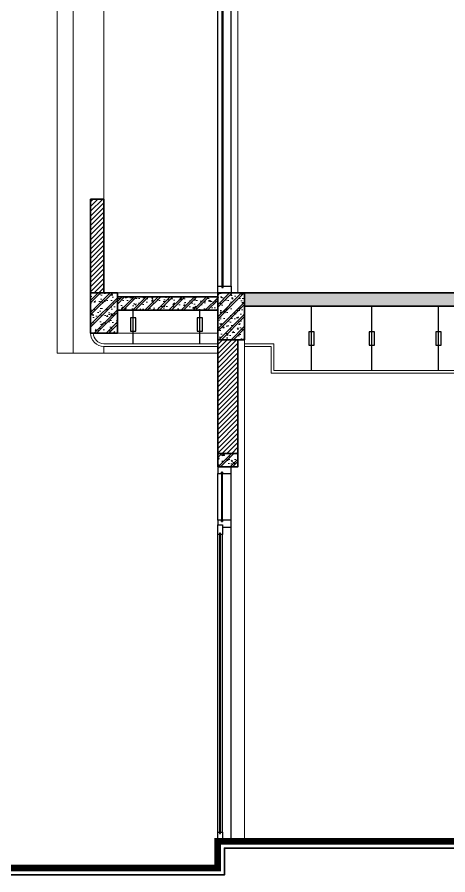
# Model space of a CAD drawing. Header units: inches. Extents: x 236662 to 497023, y -248575 to 81795.
# Drawn here: x 433076 to 436293, y -211950 to -205539 of the extents above; entities that cross this region are included whole.
import ezdxf

# ---------------------------------------------------------------- set-up
doc = ezdxf.new("R2010")
doc.units = ezdxf.units.IN
doc.header["$LTSCALE"] = 10
doc.header["$MEASUREMENT"] = 0
for name, color, linetype, lineweight in [('02. HP_BE TONG', 1, 'Continuous', 35), ('03. HP_TUONG', 2, 'Continuous', 35), ('06. HP_THAY 1', 134, 'Continuous', 15), ('06. HP_THAY 2', 147, 'Continuous', 13), ('09_HP_HATCH', 8, 'Continuous', 5)]:
    doc.layers.add(name, color=color, linetype=linetype, lineweight=lineweight)
doc.layers.add('04. HP_CUA', color=153, linetype='Continuous')
doc.layers.add('07. HP_KY HIEU', color=43, linetype='Continuous')

# ---------------------------------------------------------------- blocks, each defined once
blk = doc.blocks.new('ÁD221234RRE')
at = {"layer": '09_HP_HATCH'}
h = blk.add_hatch(dxfattribs=at)
h.set_pattern_fill('CHAU-01', color=256, scale=15, pattern_type=2)
h.set_pattern_definition([(50, (-55276.965, -37444.2), (107.58903, -9.41282), [11.25, -123.75]), (355, (-55276.97, -37444.2), (-20.8127, 112.82882), [9, -99]), (100.4514, (-55268, -37444.99), (86.7764, 103.41593), [9.56103, -105.17132]), (46.1842, (-55276.97, -37414.2), (160.08616, -24.82785), [16.875, -185.625]), (96.6356, (-55263.62, -37416.27), (140.1994, 146.11768), [14.34154, -157.75695]), (351.1842, (-55276.97, -37414.2), (140.1993, 146.1178), [13.5, -148.5]), (21, (-55261.965, -37421.7), (89.53606, -60.39283), [11.25, -123.75]), (326, (-55261.97, -37421.7), (36.4973, 108.7725), [9, -99]), (71.4514, (-55254.5, -37426.73), (126.0334, 48.37957), [9.56103, -105.17132]), (37.5, (-55276.965, -37444.2), (1.823978, 49.934078), [0, -97.8, 0, -100.5, 0, -99.375]), (7.5, (-55276.965, -37444.2), (39.46043, 59.161757), [0, -57.3, 0, -95.55, 0, -37.875]), (327.5, (-55310.415, -37444.2), (80.073365, -3.38323), [0, -37.5, 0, -117, 0, -155.25]), (317.5, (-55325.415, -37444.2), (87.477925, 15.01575), [0, -48.75, 0, -77.7, 0, -110.25]), (45, (-55276.965, -37444.2), (-45.07806, 45.07806), []), (45, (-55276.965, -37425.827), (-45.07806, 45.07806), [])])
h.paths.add_polyline_path([(0, -300), (200, -300), (200, 0), (0, 0)])
at = {"layer": '02. HP_BE TONG'}
blk.add_lwpolyline([(0, -300), (200, -300), (200, 0), (0, 0)], close=True, dxfattribs=at)
blk = doc.blocks.new('ÁDASDASDWD')
at = {"layer": '09_HP_HATCH'}
h = blk.add_hatch(dxfattribs=at)
h.set_pattern_fill('CHAU-01', color=256, scale=15, pattern_type=2)
h.set_pattern_definition([(50, (-55376.965, -37444.2), (107.58903, -9.41282), [11.25, -123.75]), (355, (-55376.97, -37444.2), (-20.8127, 112.82882), [9, -99]), (100.4514, (-55368, -37444.99), (86.7764, 103.41593), [9.56103, -105.17132]), (46.1842, (-55376.97, -37414.2), (160.08616, -24.82785), [16.875, -185.625]), (96.6356, (-55363.62, -37416.27), (140.1994, 146.11768), [14.34154, -157.75695]), (351.1842, (-55376.97, -37414.2), (140.1993, 146.1178), [13.5, -148.5]), (21, (-55361.965, -37421.7), (89.53606, -60.39283), [11.25, -123.75]), (326, (-55361.97, -37421.7), (36.4973, 108.7725), [9, -99]), (71.4514, (-55354.5, -37426.73), (126.0334, 48.37957), [9.56103, -105.17132]), (37.5, (-55376.965, -37444.2), (1.823978, 49.934078), [0, -97.8, 0, -100.5, 0, -99.375]), (7.5, (-55376.965, -37444.2), (39.46043, 59.161757), [0, -57.3, 0, -95.55, 0, -37.875]), (327.5, (-55410.415, -37444.2), (80.073365, -3.38323), [0, -37.5, 0, -117, 0, -155.25]), (317.5, (-55425.415, -37444.2), (87.477925, 15.01575), [0, -48.75, 0, -77.7, 0, -110.25]), (45, (-55376.965, -37444.2), (-45.07806, 45.07806), []), (45, (-55376.965, -37425.827), (-45.07806, 45.07806), [])])
h.paths.add_polyline_path([(-100, -350), (100, -350), (100, 0), (-100, 0)])
at = {"layer": '02. HP_BE TONG'}
blk.add_lwpolyline([(-100, -350), (100, -350), (100, 0), (-100, 0)], close=True, dxfattribs=at)
blk = doc.blocks.new('*U174')
for p, q in [((0, 2400), (0, 2750)), ((100, 2400), (100, 2750)), ((0, 0), (0, 2350)), ((65, 70), (65, 2295)), ((100, 70), (100, 2295))]:
    blk.add_line(p, q)
for points in [[(100, 2800), (100, 2750), (73, 2750), (73, 2760), (65, 2760), (65, 2750), (0, 2750), (0, 2800)], [(65, 2400), (65, 2390), (73, 2390), (73, 2400), (100, 2400), (100, 2365), (65, 2365), (65, 2350), (0, 2350), (0, 2400)], [(65, 2365), (65, 2295), (78.5, 2295), (78.5, 2305), (86.5, 2305), (86.5, 2295), (100, 2295), (100, 2365)], [(78.5, 60), (78.5, 70), (65, 70), (65, 0), (100, 0), (100, 70), (86.5, 70), (86.5, 60)]]:
    blk.add_lwpolyline(points, close=True)
at = {"color": 8}
for points in [[(73, 2390), (65, 2390), (65, 2760), (73, 2760)], [(86.5, 60), (78.5, 60), (78.5, 2305), (86.5, 2305)]]:
    blk.add_lwpolyline(points, close=True, dxfattribs=at)
blk = doc.blocks.new('*U308')
for p, q in [((0, 50), (0, 2150)), ((100, 50), (100, 2150))]:
    blk.add_line(p, q)
for points in [[(0, 2150), (60, 2150), (60, 2160), (70, 2160), (70, 2150), (100, 2150), (100, 2200), (0, 2200)], [(0, 0), (100, 0), (100, 50), (70, 50), (70, 40), (60, 40), (60, 50), (0, 50)]]:
    blk.add_lwpolyline(points, close=True)
at = {"color": 8}
blk.add_lwpolyline([(70, 40), (60, 40), (60, 2160), (70, 2160)], close=True, dxfattribs=at)

msp = doc.modelspace()

# ---------------------------------------------------------------- hatches: boundary and pattern name
at = {"layer": '09_HP_HATCH'}
h = msp.add_hatch(dxfattribs=at)
h.set_pattern_fill('ANSI31', color=8, scale=200)
h.set_pattern_definition([(45, (449574.258, -211899.537), (-17.67767, 17.67767), [])])
h.paths.add_polyline_path([(434724.3, -207949.5), (434574.3, -207949.5), (434574.3, -208799.5), (434724.3, -208799.5)])
h.paths.add_polyline_path([(433724.3, -206899.5), (433624.3, -206899.5), (433624.3, -207599.5), (433724.3, -207599.5)])
h = msp.add_hatch(dxfattribs=at)
h.set_pattern_fill('CHAU-01', color=256, scale=15, pattern_type=2)
h.set_pattern_definition([(50, (292187.775, -286570.59), (107.589027, -9.41282), [11.25, -123.75]), (355, (292187.78, -286570.59), (-20.8127, 112.82882), [9, -99]), (100.4514, (292196.74, -286571.37), (86.77641, 103.41593), [9.56103, -105.17132]), (46.1842, (292187.78, -286540.59), (160.08616, -24.82785), [16.875, -185.625]), (96.6356, (292201.12, -286542.66), (140.1994, 146.11768), [14.34154, -157.75695]), (351.1842, (292187.78, -286540.59), (140.1993, 146.11779), [13.5, -148.5]), (21, (292202.775, -286548.09), (89.53606, -60.392834), [11.25, -123.75]), (326, (292202.78, -286548.09), (36.4973, 108.77251), [9, -99]), (71.4514, (292210.24, -286553.12), (126.033394, 48.379575), [9.56103, -105.17132]), (37.5, (292187.775, -286570.586), (1.823978, 49.934078), [0, -97.8, 0, -100.5, 0, -99.375]), (7.5, (292187.775, -286570.586), (39.46043, 59.161757), [0, -57.3, 0, -95.55, 0, -37.875]), (327.5, (292154.325, -286570.586), (80.073365, -3.383231), [0, -37.5, 0, -117, 0, -155.25]), (317.5, (292139.325, -286570.586), (87.477925, 15.015747), [0, -48.75, 0, -77.7, 0, -110.25]), (45, (292187.775, -286570.586), (-45.078057, 45.078057), []), (45, (292187.775, -286552.21), (-45.078057, 45.078057), [])])
h.paths.add_polyline_path([(433824.3, -207629.5), (433824.3, -207729.5), (434574.3, -207729.5), (434574.3, -207629.5)])
h = msp.add_hatch(dxfattribs=at)
h.set_pattern_fill('CHAU-01', color=256, scale=15, pattern_type=2)
h.set_pattern_definition([(50, (297587.775, -286540.59), (107.589027, -9.41282), [11.25, -123.75]), (355, (297587.78, -286540.59), (-20.8127, 112.82882), [9, -99]), (100.4514, (297596.74, -286541.37), (86.77641, 103.41593), [9.56103, -105.17132]), (46.1842, (297587.78, -286510.59), (160.08616, -24.82785), [16.875, -185.625]), (96.6356, (297601.12, -286512.66), (140.1994, 146.11768), [14.34154, -157.75695]), (351.1842, (297587.78, -286510.59), (140.1993, 146.11779), [13.5, -148.5]), (21, (297602.775, -286518.09), (89.53606, -60.392834), [11.25, -123.75]), (326, (297602.78, -286518.09), (36.4973, 108.77251), [9, -99]), (71.4514, (297610.24, -286523.12), (126.033394, 48.379575), [9.56103, -105.17132]), (37.5, (297587.775, -286540.586), (1.823978, 49.934078), [0, -97.8, 0, -100.5, 0, -99.375]), (7.5, (297587.775, -286540.586), (39.46043, 59.161757), [0, -57.3, 0, -95.55, 0, -37.875]), (327.5, (297554.325, -286540.586), (80.073365, -3.383231), [0, -37.5, 0, -117, 0, -155.25]), (317.5, (297539.325, -286540.586), (87.477925, 15.015747), [0, -48.75, 0, -77.7, 0, -110.25]), (45, (297587.775, -286540.586), (-45.078057, 45.078057), []), (45, (297587.775, -286522.21), (-45.078057, 45.078057), [])])
h.paths.add_polyline_path([(434774.3, -207599.5), (434774.3, -207699.5), (439974.3, -207699.5), (439974.3, -207599.5)])
h = msp.add_hatch(dxfattribs=at)
h.set_pattern_fill('CHAU-01', color=256, scale=15, pattern_type=2)
h.set_pattern_definition([(50, (327639.27, -291963.41), (107.58903, -9.41282), [11.25, -123.75]), (355, (327639.27, -291963.41), (-20.8127, 112.82882), [9, -99]), (100.4514, (327648.23, -291964.19), (86.77641, 103.41593), [9.56103, -105.17132]), (46.1842, (327639.27, -291933.41), (160.08616, -24.82785), [16.875, -185.625]), (96.6356, (327652.6, -291935.48), (140.1994, 146.11768), [14.34154, -157.75695]), (351.1842, (327639.27, -291933.41), (140.1993, 146.1178), [13.5, -148.5]), (21, (327654.27, -291940.91), (89.53606, -60.392834), [11.25, -123.75]), (326, (327654.27, -291940.91), (36.4973, 108.77251), [9, -99]), (71.4514, (327661.73, -291945.94), (126.033394, 48.379575), [9.56103, -105.17132]), (37.5, (327639.267, -291963.41), (1.823978, 49.934078), [0, -97.8, 0, -100.5, 0, -99.375]), (7.5, (327639.267, -291963.41), (39.46043, 59.161757), [0, -57.3, 0, -95.55, 0, -37.875]), (327.5, (327605.817, -291963.41), (80.073365, -3.383231), [0, -37.5, 0, -117, 0, -155.25]), (317.5, (327590.82, -291963.41), (87.477925, 15.015747), [0, -48.75, 0, -77.7, 0, -110.25]), (45, (327639.267, -291963.41), (-45.078057, 45.078057), []), (45, (327639.267, -291945.035), (-45.078057, 45.078057), [])])
h.paths.add_polyline_path([(434574.3, -208799.5), (434574.3, -208899.5), (434724.3, -208899.5), (434724.3, -208799.5)])

# ---------------------------------------------------------------- linework, layer by layer
at = {"layer": '02. HP_BE TONG'}
for points in [[(433824.3, -207629.5), (433824.3, -207729.5), (434574.3, -207729.5), (434574.3, -207629.5)], [(434774.3, -207599.5), (434774.3, -207699.5), (439974.3, -207699.5), (439974.3, -207599.5)]]:
    msp.add_lwpolyline(points, close=True, dxfattribs=at)
at = {"layer": '02. HP_BE TONG', "elevation": -4}
msp.add_lwpolyline([(434574.3, -208799.5), (434574.3, -208899.5), (434724.3, -208899.5), (434724.3, -208799.5)], close=True, dxfattribs=at)
at = {"layer": '02. HP_BE TONG', "const_width": 50}
msp.add_lwpolyline([(432389.6, -211899.5), (434574.3, -211899.5), (434574.3, -211699.5), (444124.3, -211699.5), (444124.3, -211899.5), (449574.3, -211899.5)], dxfattribs=at)
at = {"layer": '02. HP_BE TONG'}
msp.add_lwpolyline([(432389.6, -211949.5), (434624.3, -211949.5), (434624.3, -211749.5), (444074.3, -211749.5), (444074.3, -211949.5), (449574.3, -211949.5)], dxfattribs=at)
at = {"layer": '03. HP_TUONG'}
msp.add_lwpolyline([(433624.3, -206899.5), (433624.3, -207599.5), (433724.3, -207599.5), (433724.3, -206899.5)], close=True, dxfattribs=at)
at = {"layer": '03. HP_TUONG', "elevation": -4}
msp.add_lwpolyline([(434574.3, -207949.5), (434724.3, -207949.5), (434724.3, -208799.5), (434574.3, -208799.5)], close=True, dxfattribs=at)
at = {"layer": '06. HP_THAY 1'}
for p, q in [((433374.3, -208049.5), (433374.3, -200699.5)), ((433494.3, -208049.5), (433494.3, -201049.5)), ((433724.3, -206899.5), (433724.3, -204399.5)), ((433824.3, -207599.5), (434574.3, -207599.5)), ((433724.3, -207979.5), (434574.3, -207979.5)), ((433724.3, -207999.5), (434574.3, -207999.5)), ((433724.3, -208049.5), (433724.3, -207999.5)), ((434574.3, -208049.5), (433374.3, -208049.5))]:
    msp.add_line(p, q, dxfattribs=at)
for points in [[(434574.3, -205399.5), (434724.3, -205399.5), (434724.3, -207599.5), (434574.3, -207599.5)], [(434574.3, -207949.5), (434774.3, -207949.5), (434774.3, -211699.5), (434574.3, -211699.5)]]:
    msp.add_lwpolyline(points, close=True, dxfattribs=at)
for radius in [100, 80]:
    msp.add_arc((433724.3, -207899.5), radius, 180, 270, dxfattribs=at)
at = {"layer": '06. HP_THAY 2'}
msp.add_line((433824.3, -207899.5), (434574.3, -207899.5, -4), dxfattribs=at)
for points in [[(434774.3, -207979.8), (434994.3, -207979.8), (434994.3, -208179.8), (439974.3, -208179.8)], [(434774.3, -207999.8), (434974.3, -207999.8), (434974.3, -208199.8), (439974.3, -208199.8)]]:
    msp.add_lwpolyline(points, dxfattribs=at)
at = {"layer": '07. HP_KY HIEU'}
for p, q in [((435274.3, -208179.8), (435274.3, -207699.5)), ((435724.3, -208179.8), (435724.3, -207699.5)), ((436224.3, -208179.8), (436224.3, -207699.5)), ((433941.2, -207979.5), (433941.2, -207729.5)), ((434441.2, -207979.5), (434441.2, -207729.5))]:
    msp.add_line(p, q, dxfattribs=at)
for points in [[(433921.2, -207884.9), (433961.2, -207884.9), (433961.2, -207784.9), (433921.2, -207784.9)], [(434421.2, -207884.9), (434461.2, -207884.9), (434461.2, -207784.9), (434421.2, -207784.9)], [(435254.3, -207989.7), (435294.3, -207989.7), (435294.3, -207889.7), (435254.3, -207889.7)], [(435704.3, -207989.7), (435744.3, -207989.7), (435744.3, -207889.7), (435704.3, -207889.7)], [(436204.3, -207989.7), (436244.3, -207989.7), (436244.3, -207889.7), (436204.3, -207889.7)]]:
    msp.add_lwpolyline(points, close=True, dxfattribs=at)

# ---------------------------------------------------------------- block references
at = {"layer": '04. HP_CUA', "xscale": -1}
for name, p in [('*U308', (434674.3, -207599.5)), ('*U174', (434674.3, -211699.5))]:
    msp.add_blockref(name, p, dxfattribs=at)
at = {"layer": '06. HP_THAY 1'}
msp.add_blockref('ÁDASDASDWD', (434674.3, -207599.5), dxfattribs=at)
at = {"layer": '06. HP_THAY 2'}
msp.add_blockref('ÁD221234RRE', (433624.3, -207599.5), dxfattribs=at)

doc.saveas('drawing.dxf')
